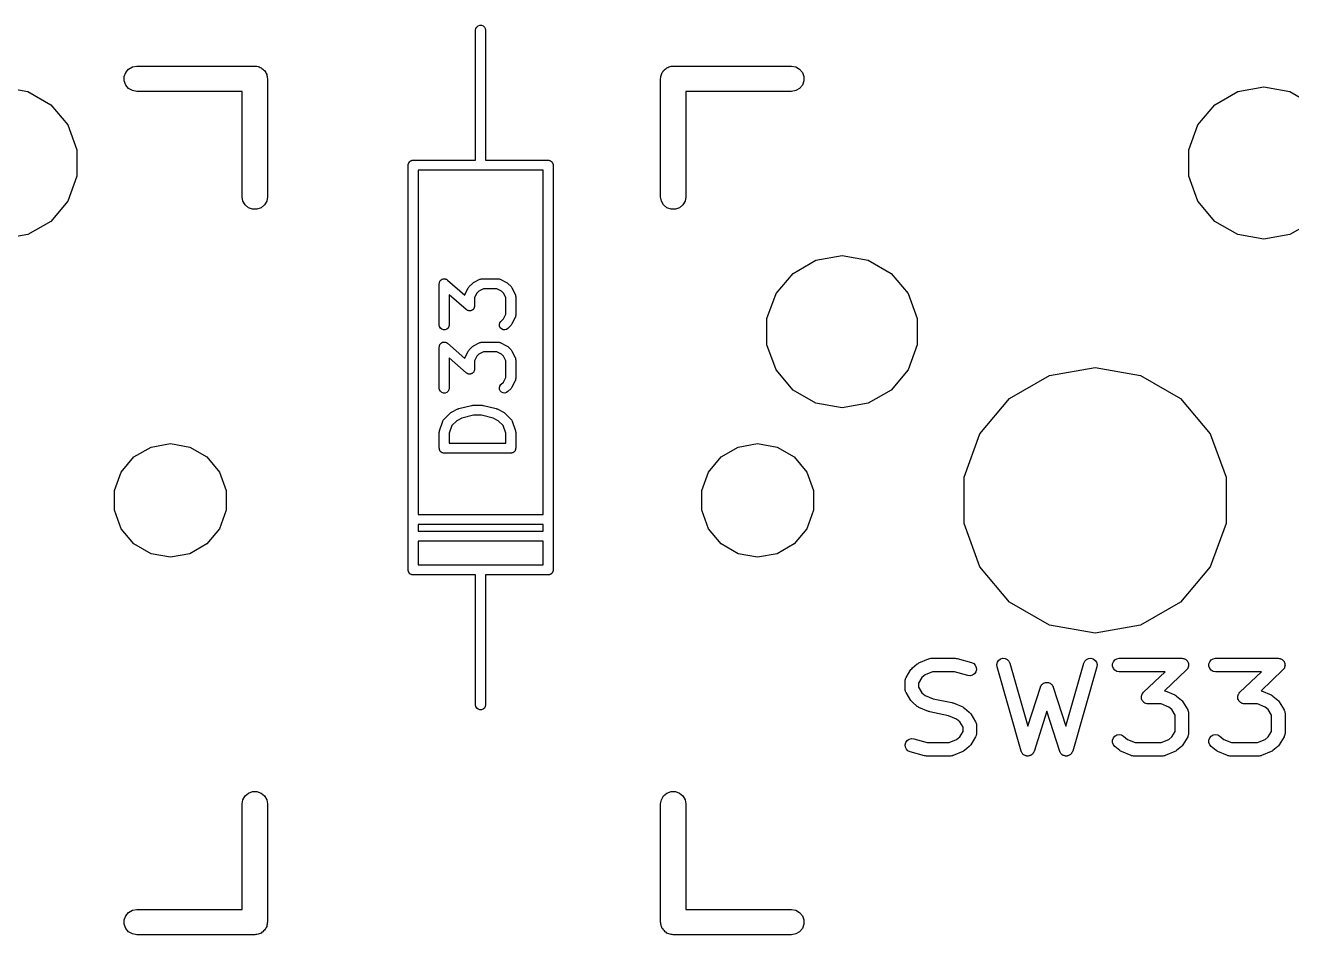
# Model space of a CAD drawing. Extents: x 30 to 168, y -145 to -27.
# Drawn here: x 76.15 to 95.21, y -104.54 to -90.85 of the extents above; entities that cross this region are included whole.
import ezdxf

# ---------------------------------------------------------------- set-up
doc = ezdxf.new("R2010")
doc.units = 0
doc.header["$MEASUREMENT"] = 0
doc.layers.add('BLACK', color=7, linetype='CONTINUOUS')

msp = doc.modelspace()

# ---------------------------------------------------------------- linework, layer by layer
at = {"layer": 'Black'}
for p, q in [((82.925, -90.92), (82.9295, -90.8943)), ((82.925, -92.19), (82.925, -90.92)), ((82.9295, -90.8943), (82.9425, -90.8718)), ((82.9425, -90.8718), (82.9625, -90.855)), ((82.9625, -90.855), (82.987, -90.8461)), ((82.987, -90.8461), (83.013, -90.8461)), ((83.013, -90.8461), (83.0375, -90.855)), ((83.0375, -90.855), (83.0575, -90.8718)), ((83.0575, -90.8718), (83.0705, -90.8943)), ((83.0705, -90.8943), (83.075, -90.92)), ((83.075, -90.92), (83.075, -92.19)), ((77.6995, -91.5041), (77.7568, -91.471)), ((77.7568, -91.471), (77.822, -91.4595)), ((77.822, -91.4595), (79.6, -91.4595)), ((79.6, -91.4595), (79.6164, -91.4624)), ((79.6164, -91.4624), (79.6331, -91.4624)), ((79.6331, -91.4624), (79.6487, -91.4681)), ((79.6487, -91.4681), (79.6652, -91.471)), ((79.6652, -91.471), (79.6796, -91.4793)), ((79.6796, -91.4793), (79.6953, -91.485)), ((79.6953, -91.485), (79.708, -91.4957)), ((79.708, -91.4957), (79.7225, -91.5041)), ((85.7775, -91.5041), (85.792, -91.4957)), ((85.792, -91.4957), (85.8047, -91.485)), ((85.8047, -91.485), (85.8204, -91.4793)), ((85.8204, -91.4793), (85.8348, -91.471)), ((85.8348, -91.471), (85.8513, -91.4681)), ((85.8513, -91.4681), (85.8669, -91.4624)), ((85.8669, -91.4624), (85.8836, -91.4624)), ((85.8836, -91.4624), (85.9, -91.4595)), ((85.9, -91.4595), (87.678, -91.4595)), ((87.678, -91.4595), (87.7432, -91.471)), ((87.7432, -91.471), (87.8005, -91.5041)), ((77.6344, -91.6169), (77.657, -91.5547)), ((77.6344, -91.6831), (77.6344, -91.6169)), ((77.657, -91.7452), (77.6344, -91.6831)), ((77.657, -91.5547), (77.6995, -91.5041)), ((79.7225, -91.5041), (79.7332, -91.5168)), ((79.7332, -91.5168), (79.7459, -91.5275)), ((79.7459, -91.5275), (79.7543, -91.542)), ((79.7543, -91.542), (79.765, -91.5547)), ((79.765, -91.5547), (79.7707, -91.5704)), ((79.7707, -91.5704), (79.779, -91.5848)), ((79.779, -91.5848), (79.7819, -91.6013)), ((79.7819, -91.6013), (79.7876, -91.6169)), ((79.7876, -91.6169), (79.7876, -91.6336)), ((79.7876, -91.6336), (79.7905, -91.65)), ((79.7905, -91.65), (79.7905, -93.428)), ((85.7095, -91.65), (85.7124, -91.6336)), ((85.7095, -93.428), (85.7095, -91.65)), ((85.7124, -91.6169), (85.7181, -91.6013)), ((85.7124, -91.6336), (85.7124, -91.6169)), ((85.7181, -91.6013), (85.721, -91.5848)), ((85.721, -91.5848), (85.7293, -91.5704)), ((85.7293, -91.5704), (85.735, -91.5547)), ((85.735, -91.5547), (85.7457, -91.542)), ((85.7457, -91.542), (85.7541, -91.5275)), ((85.7541, -91.5275), (85.7668, -91.5168)), ((85.7668, -91.5168), (85.7775, -91.5041)), ((87.8005, -91.5041), (87.843, -91.5547)), ((87.843, -91.5547), (87.8656, -91.6169)), ((87.8656, -91.6831), (87.843, -91.7452)), ((87.8656, -91.6169), (87.8656, -91.6831)), ((75.79, -91.7726), (76.1824, -91.8418)), ((76.1824, -91.8418), (76.5275, -92.0411)), ((77.6995, -91.7959), (77.657, -91.7452)), ((77.7568, -91.829), (77.6995, -91.7959)), ((77.822, -91.8405), (77.7568, -91.829)), ((79.4095, -91.8405), (77.822, -91.8405)), ((79.4095, -93.428), (79.4095, -91.8405)), ((87.678, -91.8405), (86.0905, -91.8405)), ((86.0905, -91.8405), (86.0905, -93.428)), ((87.7432, -91.829), (87.678, -91.8405)), ((87.8005, -91.7959), (87.7432, -91.829)), ((87.843, -91.7452), (87.8005, -91.7959)), ((94.0525, -92.0411), (94.3976, -91.8418)), ((94.3976, -91.8418), (94.79, -91.7726)), ((94.79, -91.7726), (95.1824, -91.8418)), ((95.1824, -91.8418), (95.5275, -92.0411)), ((76.5275, -92.0411), (76.7836, -92.3463)), ((93.7964, -92.3463), (94.0525, -92.0411)), ((82.925, -92.877), (82.925, -92.19)), ((83.075, -92.19), (83.075, -92.877)), ((76.7836, -92.3463), (76.9199, -92.7208)), ((93.6601, -92.7208), (93.7964, -92.3463)), ((76.9199, -92.7208), (76.9199, -93.1192)), ((93.6601, -93.1192), (93.6601, -92.7208)), ((81.909, -92.952), (81.9101, -92.9455)), ((81.909, -99.048), (81.909, -92.952)), ((81.9101, -92.939), (81.9124, -92.9328)), ((81.9101, -92.9455), (81.9101, -92.939)), ((81.9124, -92.9328), (81.9135, -92.9263)), ((81.9135, -92.9263), (81.9168, -92.9207)), ((81.9168, -92.9207), (81.919, -92.9145)), ((81.919, -92.9145), (81.9233, -92.9095)), ((81.9233, -92.9095), (81.9265, -92.9038)), ((81.9265, -92.9038), (81.9316, -92.8996)), ((81.9316, -92.8996), (81.9358, -92.8945)), ((81.9358, -92.8945), (81.9415, -92.8913)), ((81.9415, -92.8913), (81.9465, -92.887)), ((81.9465, -92.887), (81.9527, -92.8848)), ((81.9527, -92.8848), (81.9583, -92.8815)), ((81.9583, -92.8815), (81.9648, -92.8804)), ((81.9648, -92.8804), (81.971, -92.8781)), ((81.971, -92.8781), (81.9775, -92.8781)), ((81.9775, -92.8781), (81.984, -92.877)), ((81.984, -92.877), (82.925, -92.877)), ((83, -93.027), (82.059, -93.027)), ((82.059, -93.027), (82.059, -98.211)), ((83.941, -93.027), (83, -93.027)), ((83.075, -92.877), (84.016, -92.877)), ((83.941, -98.211), (83.941, -93.027)), ((84.016, -92.877), (84.0225, -92.8781)), ((84.0225, -92.8781), (84.029, -92.8781)), ((84.029, -92.8781), (84.0352, -92.8804)), ((84.0352, -92.8804), (84.0417, -92.8815)), ((84.0417, -92.8815), (84.0473, -92.8848)), ((84.0473, -92.8848), (84.0535, -92.887)), ((84.0535, -92.887), (84.0585, -92.8913)), ((84.0585, -92.8913), (84.0642, -92.8945)), ((84.0642, -92.8945), (84.0684, -92.8996)), ((84.0684, -92.8996), (84.0735, -92.9038)), ((84.0735, -92.9038), (84.0767, -92.9095)), ((84.0767, -92.9095), (84.081, -92.9145)), ((84.081, -92.9145), (84.0832, -92.9207)), ((84.0832, -92.9207), (84.0865, -92.9263)), ((84.0865, -92.9263), (84.0876, -92.9328)), ((84.0876, -92.9328), (84.0899, -92.939)), ((84.0899, -92.939), (84.0899, -92.9455)), ((84.0899, -92.9455), (84.091, -92.952)), ((84.091, -92.952), (84.091, -99.048)), ((76.9199, -93.1192), (76.7836, -93.4937)), ((93.7964, -93.4937), (93.6601, -93.1192)), ((76.7836, -93.4937), (76.5275, -93.7989)), ((79.421, -93.4932), (79.4095, -93.428)), ((79.4541, -93.5505), (79.421, -93.4932)), ((79.5048, -93.593), (79.4541, -93.5505)), ((79.5669, -93.6156), (79.5048, -93.593)), ((79.6953, -93.593), (79.6331, -93.6156)), ((79.7459, -93.5505), (79.6953, -93.593)), ((79.779, -93.4932), (79.7459, -93.5505)), ((79.7905, -93.428), (79.779, -93.4932)), ((85.721, -93.4932), (85.7095, -93.428)), ((85.7541, -93.5505), (85.721, -93.4932)), ((85.8047, -93.593), (85.7541, -93.5505)), ((85.8669, -93.6156), (85.8047, -93.593)), ((85.9952, -93.593), (85.9331, -93.6156)), ((86.0459, -93.5505), (85.9952, -93.593)), ((86.079, -93.4932), (86.0459, -93.5505)), ((86.0905, -93.428), (86.079, -93.4932)), ((94.0525, -93.7989), (93.7964, -93.4937)), ((79.6331, -93.6156), (79.5669, -93.6156)), ((85.9331, -93.6156), (85.8669, -93.6156)), ((76.5275, -93.7989), (76.1824, -93.9982)), ((94.3976, -93.9982), (94.0525, -93.7989)), ((95.5275, -93.7989), (95.1824, -93.9982)), ((76.1824, -93.9982), (75.79, -94.0674)), ((94.79, -94.0674), (94.3976, -93.9982)), ((95.1824, -93.9982), (94.79, -94.0674)), ((88.0476, -94.3818), (88.44, -94.3126)), ((88.44, -94.3126), (88.8324, -94.3818)), ((87.7025, -94.5811), (88.0476, -94.3818)), ((88.8324, -94.3818), (89.1775, -94.5811)), ((82.3774, -94.7381), (82.3787, -94.7309)), ((82.3774, -95.3571), (82.3774, -94.7381)), ((82.3787, -94.7309), (82.3788, -94.7235)), ((82.3788, -94.7235), (82.3809, -94.7181)), ((82.3809, -94.7181), (82.3819, -94.7124)), ((82.3819, -94.7124), (82.3856, -94.7061)), ((82.3856, -94.7061), (82.3882, -94.6993)), ((82.3882, -94.6993), (82.392, -94.6949)), ((82.392, -94.6949), (82.3949, -94.6899)), ((82.3949, -94.6899), (82.4005, -94.6852)), ((82.4005, -94.6852), (82.4054, -94.6797)), ((82.4054, -94.6797), (82.4104, -94.6769)), ((82.4104, -94.6769), (82.4149, -94.6731)), ((82.4149, -94.6731), (82.4218, -94.6706)), ((82.4218, -94.6706), (82.4282, -94.6671)), ((82.4282, -94.6671), (82.4339, -94.6662)), ((82.4339, -94.6662), (82.4394, -94.6642)), ((82.4394, -94.6642), (82.4467, -94.6642)), ((82.4467, -94.6642), (82.4539, -94.6631)), ((82.4539, -94.6631), (82.4596, -94.6642)), ((82.4596, -94.6642), (82.4654, -94.6642)), ((82.4654, -94.6642), (82.4723, -94.6667)), ((82.4723, -94.6667), (82.4795, -94.6682)), ((82.4795, -94.6682), (82.4844, -94.6712)), ((82.4844, -94.6712), (82.4899, -94.6731)), ((82.4899, -94.6731), (82.4955, -94.6779)), ((82.4955, -94.6779), (82.5018, -94.6817)), ((82.5018, -94.6817), (82.7618, -94.9091)), ((82.8279, -94.7803), (82.8755, -94.7327)), ((82.8755, -94.7327), (82.8854, -94.7258)), ((82.8854, -94.7258), (82.895, -94.7186)), ((82.895, -94.7186), (82.9903, -94.671)), ((82.9903, -94.671), (82.9944, -94.6698)), ((82.9944, -94.6698), (82.9982, -94.6676)), ((82.9982, -94.6676), (83.0068, -94.6661)), ((83.0068, -94.6661), (83.0152, -94.6636)), ((83.0152, -94.6636), (83.0196, -94.6638)), ((83.0196, -94.6638), (83.0238, -94.6631)), ((83.0238, -94.6631), (83.2619, -94.6631)), ((83.2619, -94.6631), (83.2662, -94.6638)), ((83.2662, -94.6638), (83.2705, -94.6636)), ((83.2705, -94.6636), (83.2789, -94.6661)), ((83.2789, -94.6661), (83.2876, -94.6676)), ((83.2876, -94.6676), (83.2913, -94.6698)), ((83.2913, -94.6698), (83.2954, -94.671)), ((83.2954, -94.671), (83.3907, -94.7186)), ((83.3907, -94.7186), (83.4003, -94.7258)), ((83.4003, -94.7258), (83.4102, -94.7327)), ((83.4102, -94.7327), (83.4578, -94.7803)), ((87.4464, -94.8863), (87.7025, -94.5811)), ((89.1775, -94.5811), (89.4336, -94.8863)), ((82.7839, -95.1279), (82.5274, -94.9034)), ((82.5274, -94.9034), (82.5274, -95.3571)), ((82.7618, -94.9091), (82.7629, -94.9029)), ((82.7629, -94.9029), (82.765, -94.8992)), ((82.765, -94.8992), (82.7663, -94.895)), ((82.7663, -94.895), (82.8139, -94.7998)), ((82.8139, -94.7998), (82.821, -94.7901)), ((82.821, -94.7901), (82.8279, -94.7803)), ((82.9426, -94.8778), (82.9083, -94.9463)), ((82.973, -94.8474), (82.9426, -94.8778)), ((83.0415, -94.8131), (82.973, -94.8474)), ((83.2442, -94.8131), (83.0415, -94.8131)), ((83.3127, -94.8474), (83.2442, -94.8131)), ((83.3431, -94.8778), (83.3127, -94.8474)), ((83.3774, -94.9463), (83.3431, -94.8778)), ((83.4578, -94.7803), (83.4647, -94.7901)), ((83.4647, -94.7901), (83.4718, -94.7998)), ((83.4718, -94.7998), (83.5195, -94.895)), ((83.5195, -94.895), (83.5207, -94.8992)), ((83.5207, -94.8992), (83.5229, -94.9029)), ((83.5229, -94.9029), (83.5244, -94.9116)), ((83.5244, -94.9116), (83.5269, -94.92)), ((83.5269, -94.92), (83.5266, -94.9243)), ((83.5266, -94.9243), (83.5274, -94.9286)), ((83.5274, -94.9286), (83.5274, -95.2143)), ((87.3101, -95.2608), (87.4464, -94.8863)), ((89.4336, -94.8863), (89.5699, -95.2608)), ((82.8852, -95.1243), (82.8803, -95.1299)), ((82.8908, -95.1196), (82.8852, -95.1243)), ((82.8937, -95.1146), (82.8908, -95.1196)), ((82.8975, -95.1103), (82.8937, -95.1146)), ((82.9001, -95.1034), (82.8975, -95.1103)), ((82.9038, -95.0971), (82.9001, -95.1034)), ((82.9048, -95.0914), (82.9038, -95.0971)), ((82.9069, -95.086), (82.9048, -95.0914)), ((82.9071, -95.0786), (82.9069, -95.086)), ((82.9083, -95.0714), (82.9071, -95.0786)), ((82.9083, -94.9463), (82.9083, -95.0714)), ((83.3774, -95.1966), (83.3774, -94.9463)), ((82.7902, -95.1317), (82.7839, -95.1279)), ((82.7958, -95.1364), (82.7902, -95.1317)), ((82.8013, -95.1384), (82.7958, -95.1364)), ((82.8062, -95.1414), (82.8013, -95.1384)), ((82.8134, -95.1428), (82.8062, -95.1414)), ((82.8203, -95.1453), (82.8134, -95.1428)), ((82.8261, -95.1453), (82.8203, -95.1453)), ((82.8318, -95.1464), (82.8261, -95.1453)), ((82.839, -95.1453), (82.8318, -95.1464)), ((82.8464, -95.1453), (82.839, -95.1453)), ((82.8518, -95.1433), (82.8464, -95.1453)), ((82.8575, -95.1424), (82.8518, -95.1433)), ((82.8639, -95.1389), (82.8575, -95.1424)), ((82.8708, -95.1364), (82.8639, -95.1389)), ((82.8753, -95.1327), (82.8708, -95.1364)), ((82.8803, -95.1299), (82.8753, -95.1327)), ((83.2892, -95.3254), (83.3041, -95.3041)), ((83.3041, -95.3041), (83.3431, -95.2651)), ((83.3431, -95.2651), (83.3774, -95.1966)), ((83.5195, -95.2478), (83.4718, -95.3431)), ((83.5207, -95.2437), (83.5195, -95.2478)), ((83.5229, -95.2399), (83.5207, -95.2437)), ((83.5244, -95.2313), (83.5229, -95.2399)), ((83.5269, -95.2229), (83.5244, -95.2313)), ((83.5274, -95.2143), (83.5266, -95.2185)), ((83.5266, -95.2185), (83.5269, -95.2229)), ((87.3101, -95.6592), (87.3101, -95.2608)), ((89.5699, -95.2608), (89.5699, -95.6592)), ((82.3819, -95.3828), (82.3774, -95.3571)), ((82.3949, -95.4054), (82.3819, -95.3828)), ((82.4149, -95.4221), (82.3949, -95.4054)), ((82.4394, -95.431), (82.4149, -95.4221)), ((82.4654, -95.431), (82.4394, -95.431)), ((82.4899, -95.4221), (82.4654, -95.431)), ((82.5098, -95.4054), (82.4899, -95.4221)), ((82.5229, -95.3828), (82.5098, -95.4054)), ((82.5274, -95.3571), (82.5229, -95.3828)), ((83.2824, -95.3506), (83.2892, -95.3254)), ((83.2847, -95.3766), (83.2824, -95.3506)), ((83.2957, -95.4002), (83.2847, -95.3766)), ((83.3141, -95.4186), (83.2957, -95.4002)), ((83.3377, -95.4296), (83.3141, -95.4186)), ((83.3637, -95.4319), (83.3377, -95.4296)), ((83.3888, -95.4251), (83.3637, -95.4319)), ((83.4102, -95.4102), (83.3888, -95.4251)), ((83.4578, -95.3626), (83.4102, -95.4102)), ((83.4647, -95.3527), (83.4578, -95.3626)), ((83.4718, -95.3431), (83.4647, -95.3527)), ((82.3774, -95.6905), (82.3787, -95.6833)), ((82.3774, -96.3095), (82.3774, -95.6905)), ((82.3787, -95.6833), (82.3788, -95.6759)), ((82.3788, -95.6759), (82.3809, -95.6705)), ((82.3809, -95.6705), (82.3819, -95.6648)), ((82.3819, -95.6648), (82.3856, -95.6585)), ((82.3856, -95.6585), (82.3882, -95.6516)), ((82.3882, -95.6516), (82.392, -95.6473)), ((82.392, -95.6473), (82.3949, -95.6423)), ((82.3949, -95.6423), (82.4005, -95.6376)), ((82.4005, -95.6376), (82.4054, -95.632)), ((82.4054, -95.632), (82.4104, -95.6292)), ((82.4104, -95.6292), (82.4149, -95.6255)), ((82.4149, -95.6255), (82.4218, -95.623)), ((82.4218, -95.623), (82.4282, -95.6195)), ((82.4282, -95.6195), (82.4339, -95.6186)), ((82.4339, -95.6186), (82.4394, -95.6166)), ((82.4394, -95.6166), (82.4467, -95.6166)), ((82.4467, -95.6166), (82.4539, -95.6155)), ((82.4539, -95.6155), (82.4596, -95.6166)), ((82.4596, -95.6166), (82.4654, -95.6166)), ((82.4654, -95.6166), (82.4723, -95.6191)), ((82.4723, -95.6191), (82.4795, -95.6205)), ((82.4795, -95.6205), (82.4844, -95.6235)), ((82.4844, -95.6235), (82.4899, -95.6255)), ((82.4899, -95.6255), (82.4955, -95.6302)), ((82.4955, -95.6302), (82.5018, -95.634)), ((82.5018, -95.634), (82.7618, -95.8615)), ((82.8279, -95.7327), (82.8755, -95.6851)), ((82.8755, -95.6851), (82.8854, -95.6782)), ((82.8854, -95.6782), (82.895, -95.671)), ((82.895, -95.671), (82.9903, -95.6234)), ((82.9903, -95.6234), (82.9944, -95.6222)), ((82.9944, -95.6222), (82.9982, -95.62)), ((82.9982, -95.62), (83.0068, -95.6185)), ((83.0068, -95.6185), (83.0152, -95.616)), ((83.0152, -95.616), (83.0196, -95.6162)), ((83.0196, -95.6162), (83.0238, -95.6155)), ((83.0238, -95.6155), (83.2619, -95.6155)), ((83.2619, -95.6155), (83.2662, -95.6162)), ((83.2662, -95.6162), (83.2705, -95.616)), ((83.2705, -95.616), (83.2789, -95.6185)), ((83.2789, -95.6185), (83.2876, -95.62)), ((83.2876, -95.62), (83.2913, -95.6222)), ((83.2913, -95.6222), (83.2954, -95.6234)), ((83.2954, -95.6234), (83.3907, -95.671)), ((83.3907, -95.671), (83.4003, -95.6782)), ((83.4003, -95.6782), (83.4102, -95.6851)), ((83.4102, -95.6851), (83.4578, -95.7327)), ((87.4464, -96.0337), (87.3101, -95.6592)), ((89.5699, -95.6592), (89.4336, -96.0337)), ((82.7839, -96.0803), (82.5274, -95.8558)), ((82.5274, -95.8558), (82.5274, -96.3095)), ((82.7618, -95.8615), (82.7629, -95.8553)), ((82.7629, -95.8553), (82.765, -95.8516)), ((82.765, -95.8516), (82.7663, -95.8474)), ((82.7663, -95.8474), (82.8139, -95.7522)), ((82.8139, -95.7522), (82.821, -95.7425)), ((82.821, -95.7425), (82.8279, -95.7327)), ((82.9426, -95.8301), (82.9083, -95.8987)), ((82.973, -95.7997), (82.9426, -95.8301)), ((83.0415, -95.7655), (82.973, -95.7997)), ((83.2442, -95.7655), (83.0415, -95.7655)), ((83.3127, -95.7997), (83.2442, -95.7655)), ((83.3431, -95.8301), (83.3127, -95.7997)), ((83.3774, -95.8987), (83.3431, -95.8301)), ((83.4578, -95.7327), (83.4647, -95.7425)), ((83.4647, -95.7425), (83.4718, -95.7522)), ((83.4718, -95.7522), (83.5195, -95.8474)), ((83.5195, -95.8474), (83.5207, -95.8516)), ((83.5207, -95.8516), (83.5229, -95.8553)), ((83.5229, -95.8553), (83.5244, -95.864)), ((83.5244, -95.864), (83.5269, -95.8724)), ((83.5269, -95.8724), (83.5266, -95.8767)), ((83.5266, -95.8767), (83.5274, -95.881)), ((83.5274, -95.881), (83.5274, -96.1667)), ((82.8852, -96.0767), (82.8803, -96.0823)), ((82.8908, -96.072), (82.8852, -96.0767)), ((82.8937, -96.067), (82.8908, -96.072)), ((82.8975, -96.0626), (82.8937, -96.067)), ((82.9001, -96.0558), (82.8975, -96.0626)), ((82.9038, -96.0495), (82.9001, -96.0558)), ((82.9048, -96.0438), (82.9038, -96.0495)), ((82.9069, -96.0384), (82.9048, -96.0438)), ((82.9071, -96.031), (82.9069, -96.0384)), ((82.9083, -96.0238), (82.9071, -96.031)), ((82.9083, -95.8987), (82.9083, -96.0238)), ((83.3774, -96.149), (83.3774, -95.8987)), ((87.7025, -96.3389), (87.4464, -96.0337)), ((89.4336, -96.0337), (89.1775, -96.3389)), ((91.5654, -96.1192), (92.25, -95.9985)), ((92.25, -95.9985), (92.9346, -96.1192)), ((82.7902, -96.084), (82.7839, -96.0803)), ((82.7958, -96.0888), (82.7902, -96.084)), ((82.8013, -96.0907), (82.7958, -96.0888)), ((82.8062, -96.0937), (82.8013, -96.0907)), ((82.8134, -96.0952), (82.8062, -96.0937)), ((82.8203, -96.0977), (82.8134, -96.0952)), ((82.8261, -96.0977), (82.8203, -96.0977)), ((82.8318, -96.0988), (82.8261, -96.0977)), ((82.839, -96.0977), (82.8318, -96.0988)), ((82.8464, -96.0977), (82.839, -96.0977)), ((82.8518, -96.0957), (82.8464, -96.0977)), ((82.8575, -96.0948), (82.8518, -96.0957)), ((82.8639, -96.0913), (82.8575, -96.0948)), ((82.8708, -96.0888), (82.8639, -96.0913)), ((82.8753, -96.085), (82.8708, -96.0888)), ((82.8803, -96.0823), (82.8753, -96.085)), ((83.2892, -96.2778), (83.3041, -96.2565)), ((83.3041, -96.2565), (83.3431, -96.2175)), ((83.3431, -96.2175), (83.3774, -96.149)), ((83.5195, -96.2002), (83.4718, -96.2954)), ((83.5207, -96.1961), (83.5195, -96.2002)), ((83.5229, -96.1923), (83.5207, -96.1961)), ((83.5244, -96.1837), (83.5229, -96.1923)), ((83.5269, -96.1752), (83.5244, -96.1837)), ((83.5274, -96.1667), (83.5266, -96.1709)), ((83.5266, -96.1709), (83.5269, -96.1752)), ((90.9634, -96.4667), (91.5654, -96.1192)), ((92.9346, -96.1192), (93.5365, -96.4667)), ((82.3819, -96.3352), (82.3774, -96.3095)), ((82.3949, -96.3577), (82.3819, -96.3352)), ((82.4149, -96.3745), (82.3949, -96.3577)), ((82.4394, -96.3834), (82.4149, -96.3745)), ((82.4654, -96.3834), (82.4394, -96.3834)), ((82.4899, -96.3745), (82.4654, -96.3834)), ((82.5098, -96.3577), (82.4899, -96.3745)), ((82.5229, -96.3352), (82.5098, -96.3577)), ((82.5274, -96.3095), (82.5229, -96.3352)), ((83.2824, -96.303), (83.2892, -96.2778)), ((83.2847, -96.3289), (83.2824, -96.303)), ((83.2957, -96.3525), (83.2847, -96.3289)), ((83.3141, -96.371), (83.2957, -96.3525)), ((83.3377, -96.382), (83.3141, -96.371)), ((83.3637, -96.3842), (83.3377, -96.382)), ((83.3888, -96.3775), (83.3637, -96.3842)), ((83.4102, -96.3626), (83.3888, -96.3775)), ((83.4578, -96.3149), (83.4102, -96.3626)), ((83.4647, -96.3051), (83.4578, -96.3149)), ((83.4718, -96.2954), (83.4647, -96.3051)), ((88.0476, -96.5382), (87.7025, -96.3389)), ((89.1775, -96.3389), (88.8324, -96.5382)), ((82.5617, -96.671), (82.6569, -96.6234)), ((82.6569, -96.6234), (82.6648, -96.6211)), ((82.6648, -96.6211), (82.6723, -96.6177)), ((82.6723, -96.6177), (82.8628, -96.5701)), ((82.8628, -96.5701), (82.8719, -96.5694)), ((82.8719, -96.5694), (82.881, -96.5679)), ((82.881, -96.5679), (83.0238, -96.5679)), ((83.0238, -96.5679), (83.0328, -96.5694)), ((83.0328, -96.5694), (83.042, -96.5701)), ((83.042, -96.5701), (83.2325, -96.6177)), ((83.2325, -96.6177), (83.24, -96.6211)), ((83.24, -96.6211), (83.2478, -96.6234)), ((83.2478, -96.6234), (83.3431, -96.671)), ((88.44, -96.6074), (88.0476, -96.5382)), ((88.8324, -96.5382), (88.44, -96.6074)), ((90.5166, -96.9992), (90.9634, -96.4667)), ((93.5365, -96.4667), (93.9834, -96.9992)), ((82.3812, -96.9525), (82.4288, -96.8096)), ((82.4288, -96.8096), (82.4309, -96.8058)), ((82.4309, -96.8058), (82.432, -96.8016)), ((82.432, -96.8016), (82.4371, -96.7944)), ((82.4371, -96.7944), (82.4413, -96.7867)), ((82.4413, -96.7867), (82.4445, -96.7838)), ((82.4445, -96.7838), (82.447, -96.7803)), ((82.447, -96.7803), (82.5422, -96.6851)), ((82.5422, -96.6851), (82.552, -96.6782)), ((82.552, -96.6782), (82.5617, -96.671)), ((82.6397, -96.7997), (82.5656, -96.8738)), ((82.7167, -96.7612), (82.6397, -96.7997)), ((82.8902, -96.7179), (82.7167, -96.7612)), ((83.0146, -96.7179), (82.8902, -96.7179)), ((83.1881, -96.7612), (83.0146, -96.7179)), ((83.2651, -96.7997), (83.1881, -96.7612)), ((83.3392, -96.8738), (83.2651, -96.7997)), ((83.3431, -96.671), (83.3527, -96.6782)), ((83.3527, -96.6782), (83.3626, -96.6851)), ((83.3626, -96.6851), (83.4578, -96.7803)), ((83.4578, -96.7803), (83.4603, -96.7838)), ((83.4603, -96.7838), (83.4635, -96.7867)), ((83.4635, -96.7867), (83.4677, -96.7944)), ((83.4677, -96.7944), (83.4727, -96.8016)), ((83.4727, -96.8016), (83.4739, -96.8058)), ((83.4739, -96.8058), (83.4759, -96.8096)), ((83.4759, -96.8096), (83.5235, -96.9525)), ((82.3774, -96.9762), (82.3795, -96.9643)), ((82.3774, -97.2143), (82.3774, -96.9762)), ((82.3795, -96.9643), (82.3812, -96.9525)), ((82.5656, -96.8738), (82.5274, -96.9884)), ((82.5274, -96.9884), (82.5274, -97.1393)), ((83.3774, -96.9884), (83.3392, -96.8738)), ((83.3774, -97.1393), (83.3774, -96.9884)), ((83.5235, -96.9525), (83.5253, -96.9643)), ((83.5253, -96.9643), (83.5274, -96.9762)), ((83.5274, -96.9762), (83.5274, -97.2143)), ((90.2789, -97.6524), (90.5166, -96.9992)), ((93.9834, -96.9992), (94.2211, -97.6524)), ((77.781, -97.3457), (78.0379, -97.1974)), ((78.0379, -97.1974), (78.33, -97.1458)), ((78.33, -97.1458), (78.6221, -97.1974)), ((78.6221, -97.1974), (78.879, -97.3457)), ((82.3785, -97.2207), (82.3774, -97.2143)), ((82.3785, -97.2273), (82.3785, -97.2207)), ((82.5274, -97.1393), (83.3774, -97.1393)), ((83.5274, -97.2143), (83.5262, -97.2207)), ((83.5262, -97.2207), (83.5262, -97.2273)), ((86.621, -97.3457), (86.8779, -97.1974)), ((86.8779, -97.1974), (87.17, -97.1458)), ((87.17, -97.1458), (87.4621, -97.1974)), ((87.4621, -97.1974), (87.719, -97.3457)), ((77.5903, -97.5729), (77.781, -97.3457)), ((78.879, -97.3457), (79.0697, -97.5729)), ((82.3808, -97.2335), (82.3785, -97.2273)), ((82.3819, -97.2399), (82.3808, -97.2335)), ((82.3852, -97.2456), (82.3819, -97.2399)), ((82.3874, -97.2518), (82.3852, -97.2456)), ((82.3916, -97.2568), (82.3874, -97.2518)), ((82.3949, -97.2625), (82.3916, -97.2568)), ((82.4, -97.2667), (82.3949, -97.2625)), ((82.4042, -97.2717), (82.4, -97.2667)), ((82.4099, -97.275), (82.4042, -97.2717)), ((82.4149, -97.2792), (82.4099, -97.275)), ((82.421, -97.2815), (82.4149, -97.2792)), ((82.4267, -97.2848), (82.421, -97.2815)), ((82.4332, -97.2859), (82.4267, -97.2848)), ((82.4394, -97.2881), (82.4332, -97.2859)), ((82.4459, -97.2881), (82.4394, -97.2881)), ((82.4524, -97.2893), (82.4459, -97.2881)), ((83.4524, -97.2893), (82.4524, -97.2893)), ((83.4588, -97.2881), (83.4524, -97.2893)), ((83.4654, -97.2881), (83.4588, -97.2881)), ((83.4716, -97.2859), (83.4654, -97.2881)), ((83.478, -97.2848), (83.4716, -97.2859)), ((83.4837, -97.2815), (83.478, -97.2848)), ((83.4899, -97.2792), (83.4837, -97.2815)), ((83.4949, -97.275), (83.4899, -97.2792)), ((83.5006, -97.2717), (83.4949, -97.275)), ((83.5048, -97.2667), (83.5006, -97.2717)), ((83.5098, -97.2625), (83.5048, -97.2667)), ((83.5131, -97.2568), (83.5098, -97.2625)), ((83.5173, -97.2518), (83.5131, -97.2568)), ((83.5196, -97.2456), (83.5173, -97.2518)), ((83.5229, -97.2399), (83.5196, -97.2456)), ((83.524, -97.2335), (83.5229, -97.2399)), ((83.5262, -97.2273), (83.524, -97.2335)), ((86.4303, -97.5729), (86.621, -97.3457)), ((87.719, -97.3457), (87.9097, -97.5729)), ((77.4888, -97.8517), (77.5903, -97.5729)), ((79.0697, -97.5729), (79.1712, -97.8517)), ((86.3288, -97.8517), (86.4303, -97.5729)), ((87.9097, -97.5729), (88.0112, -97.8517)), ((90.2789, -98.3476), (90.2789, -97.6524)), ((94.2211, -97.6524), (94.2211, -98.3476)), ((77.4888, -98.1483), (77.4888, -97.8517)), ((79.1712, -97.8517), (79.1712, -98.1483)), ((86.3288, -98.1483), (86.3288, -97.8517)), ((88.0112, -97.8517), (88.0112, -98.1483)), ((77.5903, -98.4271), (77.4888, -98.1483)), ((79.1712, -98.1483), (79.0697, -98.4271)), ((86.4303, -98.4271), (86.3288, -98.1483)), ((88.0112, -98.1483), (87.9097, -98.4271)), ((82.059, -98.211), (83.941, -98.211)), ((82.059, -98.361), (82.059, -98.465)), ((83.941, -98.361), (82.059, -98.361)), ((83.941, -98.465), (83.941, -98.361)), ((90.5166, -99.0008), (90.2789, -98.3476)), ((94.2211, -98.3476), (93.9834, -99.0008)), ((77.781, -98.6543), (77.5903, -98.4271)), ((79.0697, -98.4271), (78.879, -98.6543)), ((82.059, -98.465), (83.941, -98.465)), ((86.621, -98.6543), (86.4303, -98.4271)), ((87.9097, -98.4271), (87.719, -98.6543)), ((78.0379, -98.8026), (77.781, -98.6543)), ((78.879, -98.6543), (78.6221, -98.8026)), ((83.941, -98.615), (82.059, -98.615)), ((82.059, -98.615), (82.059, -98.973)), ((83.941, -98.973), (83.941, -98.615)), ((86.8779, -98.8026), (86.621, -98.6543)), ((87.719, -98.6543), (87.4621, -98.8026)), ((78.33, -98.8541), (78.0379, -98.8026)), ((78.6221, -98.8026), (78.33, -98.8541)), ((87.17, -98.8541), (86.8779, -98.8026)), ((87.4621, -98.8026), (87.17, -98.8541)), ((81.9101, -99.0545), (81.909, -99.048)), ((81.9101, -99.061), (81.9101, -99.0545)), ((81.9124, -99.0672), (81.9101, -99.061)), ((81.9135, -99.0737), (81.9124, -99.0672)), ((81.9168, -99.0793), (81.9135, -99.0737)), ((81.919, -99.0855), (81.9168, -99.0793)), ((81.9233, -99.0905), (81.919, -99.0855)), ((81.9265, -99.0962), (81.9233, -99.0905)), ((81.9316, -99.1004), (81.9265, -99.0962)), ((81.9358, -99.1055), (81.9316, -99.1004)), ((81.9415, -99.1087), (81.9358, -99.1055)), ((81.9465, -99.113), (81.9415, -99.1087)), ((81.9527, -99.1152), (81.9465, -99.113)), ((81.9583, -99.1185), (81.9527, -99.1152)), ((81.9648, -99.1196), (81.9583, -99.1185)), ((81.971, -99.1219), (81.9648, -99.1196)), ((81.9775, -99.1219), (81.971, -99.1219)), ((81.984, -99.123), (81.9775, -99.1219)), ((82.925, -99.123), (81.984, -99.123)), ((82.059, -98.973), (83, -98.973)), ((82.925, -99.81), (82.925, -99.123)), ((83, -98.973), (83.941, -98.973)), ((84.016, -99.123), (83.075, -99.123)), ((83.075, -99.123), (83.075, -99.81)), ((84.0225, -99.1219), (84.016, -99.123)), ((84.029, -99.1219), (84.0225, -99.1219)), ((84.0352, -99.1196), (84.029, -99.1219)), ((84.0417, -99.1185), (84.0352, -99.1196)), ((84.0473, -99.1152), (84.0417, -99.1185)), ((84.0535, -99.113), (84.0473, -99.1152)), ((84.0585, -99.1087), (84.0535, -99.113)), ((84.0642, -99.1055), (84.0585, -99.1087)), ((84.0684, -99.1004), (84.0642, -99.1055)), ((84.0735, -99.0962), (84.0684, -99.1004)), ((84.0767, -99.0905), (84.0735, -99.0962)), ((84.081, -99.0855), (84.0767, -99.0905)), ((84.0832, -99.0793), (84.081, -99.0855)), ((84.0865, -99.0737), (84.0832, -99.0793)), ((84.0876, -99.0672), (84.0865, -99.0737)), ((84.0899, -99.061), (84.0876, -99.0672)), ((84.091, -99.048), (84.0899, -99.0545)), ((84.0899, -99.0545), (84.0899, -99.061)), ((90.9634, -99.5332), (90.5166, -99.0008)), ((93.9834, -99.0008), (93.5365, -99.5332)), ((91.5654, -99.8808), (90.9634, -99.5332)), ((93.5365, -99.5332), (92.9346, -99.8808)), ((82.925, -101.08), (82.925, -99.81)), ((83.075, -99.81), (83.075, -101.08)), ((92.25, -100.002), (91.5654, -99.8808)), ((92.9346, -99.8808), (92.25, -100.002)), ((89.4998, -100.522), (89.5724, -100.462)), ((89.5724, -100.462), (89.5856, -100.454)), ((89.5856, -100.454), (89.5984, -100.446)), ((89.5984, -100.446), (89.7435, -100.386)), ((89.7435, -100.386), (89.7458, -100.385)), ((89.7458, -100.385), (89.7478, -100.384)), ((89.7478, -100.384), (89.7629, -100.381)), ((89.7629, -100.381), (89.7779, -100.378)), ((89.7779, -100.378), (89.7803, -100.378)), ((89.7803, -100.378), (89.7826, -100.378)), ((89.7826, -100.378), (90.1454, -100.378)), ((90.1454, -100.378), (90.159, -100.38)), ((90.159, -100.38), (90.1726, -100.382)), ((90.1726, -100.382), (90.3903, -100.442)), ((90.3903, -100.442), (90.4222, -100.457)), ((90.4222, -100.457), (90.4469, -100.482)), ((90.7698, -100.472), (90.7784, -100.438)), ((90.7784, -100.438), (90.7981, -100.409)), ((90.7981, -100.409), (90.8267, -100.388)), ((90.8267, -100.388), (90.8606, -100.378)), ((90.8606, -100.378), (90.8958, -100.381)), ((90.8958, -100.381), (90.928, -100.395)), ((90.928, -100.395), (90.9534, -100.42)), ((90.9534, -100.42), (90.9688, -100.452)), ((90.9688, -100.452), (91.2395, -101.399)), ((91.8091, -101.399), (92.0797, -100.452)), ((92.0797, -100.452), (92.0952, -100.42)), ((92.0952, -100.42), (92.1205, -100.395)), ((92.1205, -100.395), (92.1528, -100.381)), ((92.1528, -100.381), (92.188, -100.378)), ((92.188, -100.378), (92.2219, -100.388)), ((92.2219, -100.388), (92.2504, -100.409)), ((92.2504, -100.409), (92.2702, -100.438)), ((92.2702, -100.438), (92.2788, -100.472)), ((92.5128, -100.462), (92.5249, -100.429)), ((92.5128, -100.497), (92.5128, -100.462)), ((92.5249, -100.429), (92.5476, -100.402)), ((92.5476, -100.402), (92.5781, -100.384)), ((92.5781, -100.384), (92.6129, -100.378)), ((92.6129, -100.378), (93.5563, -100.378)), ((93.5563, -100.378), (93.5706, -100.38)), ((93.5706, -100.38), (93.585, -100.382)), ((93.585, -100.382), (93.5879, -100.383)), ((93.5879, -100.383), (93.591, -100.384)), ((93.591, -100.384), (93.6036, -100.391)), ((93.6036, -100.391), (93.6166, -100.398)), ((93.6166, -100.398), (93.6188, -100.4)), ((93.6188, -100.4), (93.6216, -100.402)), ((93.6216, -100.402), (93.6309, -100.413)), ((93.6309, -100.413), (93.6409, -100.423)), ((93.6409, -100.423), (93.6422, -100.426)), ((93.6422, -100.426), (93.6443, -100.429)), ((93.6443, -100.429), (93.6492, -100.442)), ((93.6492, -100.442), (93.655, -100.456)), ((93.655, -100.456), (93.6552, -100.459)), ((93.6552, -100.459), (93.6563, -100.462)), ((93.6563, -100.462), (93.6563, -100.476)), ((93.9642, -100.462), (93.9763, -100.429)), ((93.9642, -100.497), (93.9642, -100.462)), ((93.9763, -100.429), (93.999, -100.402)), ((93.999, -100.402), (94.0295, -100.384)), ((94.0295, -100.384), (94.0643, -100.378)), ((94.0643, -100.378), (95.0077, -100.378)), ((95.0077, -100.378), (95.022, -100.38)), ((95.022, -100.38), (95.0364, -100.382)), ((95.0364, -100.382), (95.0393, -100.383)), ((95.0393, -100.383), (95.0425, -100.384)), ((95.0425, -100.384), (95.055, -100.391)), ((95.055, -100.391), (95.068, -100.398)), ((95.068, -100.398), (95.0702, -100.4)), ((95.0702, -100.4), (95.073, -100.402)), ((95.073, -100.402), (95.0823, -100.413)), ((95.0823, -100.413), (95.0923, -100.423)), ((95.0923, -100.423), (95.0936, -100.426)), ((95.0936, -100.426), (95.0957, -100.429)), ((95.0957, -100.429), (95.1007, -100.442)), ((95.1007, -100.442), (95.1065, -100.456)), ((95.1065, -100.456), (95.1067, -100.459)), ((95.1067, -100.459), (95.1078, -100.462)), ((95.1078, -100.462), (95.1078, -100.476)), ((89.4052, -100.669), (89.4777, -100.548)), ((89.4777, -100.548), (89.4888, -100.535)), ((89.4888, -100.535), (89.4998, -100.522)), ((89.6907, -100.628), (89.6431, -100.668)), ((89.8029, -100.581), (89.6907, -100.628)), ((90.1316, -100.581), (89.8029, -100.581)), ((90.3359, -100.638), (90.1316, -100.581)), ((90.3711, -100.641), (90.3359, -100.638)), ((90.4052, -100.632), (90.3711, -100.641)), ((90.4343, -100.612), (90.4052, -100.632)), ((90.4548, -100.584), (90.4343, -100.612)), ((90.4469, -100.482), (90.4615, -100.515)), ((90.4643, -100.55), (90.4548, -100.584)), ((90.4615, -100.515), (90.4643, -100.55)), ((90.7735, -100.507), (90.7698, -100.472)), ((91.1363, -101.777), (90.7735, -100.507)), ((92.2751, -100.507), (91.9123, -101.777)), ((92.2788, -100.472), (92.2751, -100.507)), ((92.5249, -100.53), (92.5128, -100.497)), ((92.5476, -100.557), (92.5249, -100.53)), ((92.5781, -100.575), (92.5476, -100.557)), ((92.6129, -100.581), (92.5781, -100.575)), ((93.3023, -100.581), (92.6129, -100.581)), ((92.9782, -100.89), (93.3023, -100.581)), ((93.6264, -100.553), (93.2966, -100.867)), ((93.635, -100.541), (93.6264, -100.553)), ((93.6443, -100.53), (93.635, -100.541)), ((93.6454, -100.527), (93.6443, -100.53)), ((93.6473, -100.525), (93.6454, -100.527)), ((93.6514, -100.511), (93.6473, -100.525)), ((93.6563, -100.497), (93.6514, -100.511)), ((93.6563, -100.476), (93.6573, -100.491)), ((93.6573, -100.491), (93.6563, -100.494)), ((93.6563, -100.494), (93.6563, -100.497)), ((93.9763, -100.53), (93.9642, -100.497)), ((93.999, -100.557), (93.9763, -100.53)), ((94.0295, -100.575), (93.999, -100.557)), ((94.0643, -100.581), (94.0295, -100.575)), ((94.7537, -100.581), (94.0643, -100.581)), ((94.4296, -100.89), (94.7537, -100.581)), ((95.0778, -100.553), (94.748, -100.867)), ((95.0864, -100.541), (95.0778, -100.553)), ((95.0957, -100.53), (95.0864, -100.541)), ((95.0968, -100.527), (95.0957, -100.53)), ((95.0987, -100.525), (95.0968, -100.527)), ((95.1028, -100.511), (95.0987, -100.525)), ((95.1078, -100.497), (95.1028, -100.511)), ((95.1078, -100.476), (95.1087, -100.491)), ((95.1087, -100.491), (95.1078, -100.494)), ((95.1078, -100.494), (95.1078, -100.497)), ((89.3907, -100.721), (89.3924, -100.712)), ((89.3907, -100.842), (89.3907, -100.721)), ((89.3924, -100.852), (89.3907, -100.842)), ((89.3924, -100.712), (89.3925, -100.702)), ((89.3925, -100.702), (89.3954, -100.695)), ((89.3954, -100.695), (89.3968, -100.687)), ((89.3968, -100.687), (89.4017, -100.678)), ((89.4017, -100.678), (89.4052, -100.669)), ((89.6431, -100.668), (89.5939, -100.75)), ((89.5939, -100.75), (89.5939, -100.814)), ((89.5939, -100.814), (89.6431, -100.896)), ((91.2395, -101.399), (91.4275, -100.811)), ((91.4275, -100.811), (91.4294, -100.808)), ((91.4294, -100.808), (91.4303, -100.804)), ((91.4303, -100.804), (91.4376, -100.792)), ((91.4376, -100.792), (91.4439, -100.78)), ((91.4439, -100.78), (91.4469, -100.777)), ((91.4469, -100.777), (91.4491, -100.774)), ((91.4491, -100.774), (91.4599, -100.766)), ((91.4599, -100.766), (91.4701, -100.756)), ((91.4701, -100.756), (91.4738, -100.755)), ((91.4738, -100.755), (91.477, -100.752)), ((91.477, -100.752), (91.49, -100.748)), ((91.49, -100.748), (91.5027, -100.743)), ((91.5027, -100.743), (91.5068, -100.743)), ((91.5068, -100.743), (91.5106, -100.742)), ((91.5106, -100.742), (91.5243, -100.742)), ((91.5243, -100.742), (91.538, -100.742)), ((91.538, -100.742), (91.5418, -100.743)), ((91.5418, -100.743), (91.5459, -100.743)), ((91.5459, -100.743), (91.5585, -100.748)), ((91.5585, -100.748), (91.5716, -100.752)), ((91.5716, -100.752), (91.5748, -100.755)), ((91.5748, -100.755), (91.5785, -100.756)), ((91.5785, -100.756), (91.5887, -100.766)), ((91.5887, -100.766), (91.5995, -100.774)), ((91.5995, -100.774), (91.6016, -100.777)), ((91.6016, -100.777), (91.6046, -100.78)), ((91.6046, -100.78), (91.611, -100.792)), ((91.611, -100.792), (91.6183, -100.804)), ((91.6183, -100.804), (91.6192, -100.808)), ((91.6192, -100.808), (91.6211, -100.811)), ((91.6211, -100.811), (91.8091, -101.399)), ((89.3925, -100.862), (89.3924, -100.852)), ((89.3954, -100.869), (89.3925, -100.862)), ((89.3968, -100.877), (89.3954, -100.869)), ((89.4017, -100.886), (89.3968, -100.877)), ((89.4052, -100.895), (89.4017, -100.886)), ((89.4777, -101.016), (89.4052, -100.895)), ((89.4889, -101.028), (89.4777, -101.016)), ((89.4998, -101.041), (89.4889, -101.028)), ((89.6431, -100.896), (89.6907, -100.936)), ((89.6907, -100.936), (89.8127, -100.987)), ((89.8127, -100.987), (90.0936, -101.045)), ((92.9473, -100.952), (92.9482, -100.949)), ((92.9482, -100.966), (92.9473, -100.952)), ((92.9482, -100.946), (92.9532, -100.932)), ((92.9482, -100.949), (92.9482, -100.946)), ((92.9482, -100.981), (92.9482, -100.966)), ((92.9493, -100.984), (92.9482, -100.981)), ((92.9495, -100.987), (92.9493, -100.984)), ((92.9553, -101.001), (92.9495, -100.987)), ((92.9532, -100.932), (92.9573, -100.918)), ((92.9603, -101.014), (92.9553, -101.001)), ((92.9573, -100.918), (92.9592, -100.916)), ((92.9592, -100.916), (92.9603, -100.913)), ((92.9603, -100.913), (92.9696, -100.901)), ((92.9624, -101.017), (92.9603, -101.014)), ((92.9637, -101.02), (92.9624, -101.017)), ((92.9737, -101.03), (92.9637, -101.02)), ((92.9696, -100.901), (92.9782, -100.89)), ((92.983, -101.041), (92.9737, -101.03)), ((93.2966, -100.867), (93.3007, -100.868)), ((93.3007, -100.868), (93.3028, -100.869)), ((93.3028, -100.869), (93.3051, -100.87)), ((93.3051, -100.87), (93.4502, -100.93)), ((93.4502, -100.93), (93.463, -100.938)), ((93.463, -100.938), (93.4762, -100.946)), ((93.4762, -100.946), (93.5488, -101.006)), ((93.5488, -101.006), (93.5597, -101.019)), ((93.5597, -101.019), (93.5708, -101.032)), ((93.5708, -101.032), (93.6434, -101.153)), ((94.3987, -100.952), (94.3997, -100.949)), ((94.3997, -100.966), (94.3987, -100.952)), ((94.3997, -100.946), (94.4046, -100.932)), ((94.3997, -100.949), (94.3997, -100.946)), ((94.3997, -100.981), (94.3997, -100.966)), ((94.4008, -100.984), (94.3997, -100.981)), ((94.401, -100.987), (94.4008, -100.984)), ((94.4068, -101.001), (94.401, -100.987)), ((94.4046, -100.932), (94.4087, -100.918)), ((94.4117, -101.014), (94.4068, -101.001)), ((94.4087, -100.918), (94.4106, -100.916)), ((94.4106, -100.916), (94.4117, -100.913)), ((94.4117, -100.913), (94.421, -100.901)), ((94.4138, -101.017), (94.4117, -101.014)), ((94.4151, -101.02), (94.4138, -101.017)), ((94.4251, -101.03), (94.4151, -101.02)), ((94.421, -100.901), (94.4296, -100.89)), ((94.4344, -101.041), (94.4251, -101.03)), ((94.748, -100.867), (94.7522, -100.868)), ((94.7522, -100.868), (94.7542, -100.869)), ((94.7542, -100.869), (94.7565, -100.87)), ((94.7565, -100.87), (94.9016, -100.93)), ((94.9016, -100.93), (94.9144, -100.938)), ((94.9144, -100.938), (94.9276, -100.946)), ((94.9276, -100.946), (95.0002, -101.006)), ((95.0002, -101.006), (95.0111, -101.019)), ((95.0111, -101.019), (95.0223, -101.032)), ((95.0223, -101.032), (95.0948, -101.153)), ((82.9295, -101.106), (82.925, -101.08)), ((82.9425, -101.128), (82.9295, -101.106)), ((82.9625, -101.145), (82.9425, -101.128)), ((82.987, -101.154), (82.9625, -101.145)), ((83.013, -101.154), (82.987, -101.154)), ((83.0375, -101.145), (83.013, -101.154)), ((83.0575, -101.128), (83.0375, -101.145)), ((83.0705, -101.106), (83.0575, -101.128)), ((83.075, -101.08), (83.0705, -101.106)), ((89.5724, -101.102), (89.4998, -101.041)), ((89.5856, -101.109), (89.5724, -101.102)), ((89.5984, -101.118), (89.5856, -101.109)), ((89.7435, -101.178), (89.5984, -101.118)), ((89.7529, -101.18), (89.7435, -101.178)), ((89.7618, -101.184), (89.7529, -101.18)), ((90.0427, -101.242), (89.7618, -101.184)), ((90.0936, -101.045), (90.1025, -101.049)), ((90.1025, -101.049), (90.1119, -101.051)), ((90.1119, -101.051), (90.2571, -101.111)), ((90.2571, -101.111), (90.2699, -101.12)), ((90.2699, -101.12), (90.283, -101.127)), ((90.283, -101.127), (90.3556, -101.188)), ((90.3556, -101.188), (90.3666, -101.201)), ((90.3666, -101.201), (90.3777, -101.213)), ((90.3777, -101.213), (90.4503, -101.334)), ((91.5243, -101.176), (91.3308, -101.78)), ((91.7178, -101.78), (91.5243, -101.176)), ((92.9858, -101.043), (92.983, -101.041)), ((92.988, -101.045), (92.9858, -101.043)), ((93.001, -101.052), (92.988, -101.045)), ((93.0135, -101.059), (93.001, -101.052)), ((93.0167, -101.059), (93.0135, -101.059)), ((93.0196, -101.061), (93.0167, -101.059)), ((93.034, -101.062), (93.0196, -101.061)), ((93.0483, -101.065), (93.034, -101.062)), ((93.2457, -101.065), (93.0483, -101.065)), ((93.3579, -101.112), (93.2457, -101.065)), ((93.4054, -101.151), (93.3579, -101.112)), ((93.4547, -101.233), (93.4054, -101.151)), ((93.6434, -101.153), (93.6469, -101.162)), ((93.6469, -101.162), (93.6518, -101.17)), ((93.6518, -101.17), (93.6532, -101.178)), ((93.6532, -101.178), (93.656, -101.186)), ((93.656, -101.186), (93.6562, -101.196)), ((93.6562, -101.196), (93.6579, -101.205)), ((93.6579, -101.205), (93.6579, -101.508)), ((94.4372, -101.043), (94.4344, -101.041)), ((94.4394, -101.045), (94.4372, -101.043)), ((94.4524, -101.052), (94.4394, -101.045)), ((94.465, -101.059), (94.4524, -101.052)), ((94.4681, -101.059), (94.465, -101.059)), ((94.471, -101.061), (94.4681, -101.059)), ((94.4854, -101.062), (94.471, -101.061)), ((94.4997, -101.065), (94.4854, -101.062)), ((94.6971, -101.065), (94.4997, -101.065)), ((94.8093, -101.112), (94.6971, -101.065)), ((94.8569, -101.151), (94.8093, -101.112)), ((94.9061, -101.233), (94.8569, -101.151)), ((95.0948, -101.153), (95.0983, -101.162)), ((95.0983, -101.162), (95.1032, -101.17)), ((95.1032, -101.17), (95.1046, -101.178)), ((95.1046, -101.178), (95.1075, -101.186)), ((95.1075, -101.186), (95.1076, -101.196)), ((95.1076, -101.196), (95.1093, -101.205)), ((95.1093, -101.205), (95.1093, -101.508)), ((90.1648, -101.293), (90.0427, -101.242)), ((90.2123, -101.333), (90.1648, -101.293)), ((90.2615, -101.415), (90.2123, -101.333)), ((90.2615, -101.479), (90.2615, -101.415)), ((90.4503, -101.334), (90.4537, -101.343)), ((90.4537, -101.343), (90.4586, -101.352)), ((90.4586, -101.352), (90.46, -101.36)), ((90.46, -101.36), (90.4629, -101.367)), ((90.4629, -101.367), (90.4631, -101.377)), ((90.4631, -101.377), (90.4647, -101.387)), ((90.4647, -101.387), (90.4647, -101.508)), ((93.4547, -101.479), (93.4547, -101.233)), ((94.9061, -101.479), (94.9061, -101.233)), ((89.4211, -101.617), (89.4502, -101.597)), ((89.4502, -101.597), (89.4844, -101.588)), ((89.4844, -101.588), (89.5195, -101.591)), ((89.5195, -101.591), (89.7238, -101.648)), ((90.0525, -101.648), (90.1648, -101.601)), ((90.1648, -101.601), (90.2123, -101.562)), ((90.2123, -101.562), (90.2615, -101.479)), ((90.4503, -101.56), (90.3777, -101.681)), ((90.4537, -101.551), (90.4503, -101.56)), ((90.4586, -101.542), (90.4537, -101.551)), ((90.46, -101.534), (90.4586, -101.542)), ((90.4629, -101.527), (90.46, -101.534)), ((90.4631, -101.517), (90.4629, -101.527)), ((90.4647, -101.508), (90.4631, -101.517)), ((92.5127, -101.611), (92.5247, -101.578)), ((92.5247, -101.578), (92.5473, -101.551)), ((92.5473, -101.551), (92.5778, -101.533)), ((92.5778, -101.533), (92.6125, -101.527)), ((92.6125, -101.527), (92.6473, -101.533)), ((92.6473, -101.533), (92.6779, -101.551)), ((92.6779, -101.551), (92.7387, -101.601)), ((92.7387, -101.601), (92.8509, -101.648)), ((93.2457, -101.648), (93.3579, -101.601)), ((93.3579, -101.601), (93.4054, -101.562)), ((93.4054, -101.562), (93.4547, -101.479)), ((93.6434, -101.56), (93.5708, -101.681)), ((93.6469, -101.551), (93.6434, -101.56)), ((93.6518, -101.542), (93.6469, -101.551)), ((93.6532, -101.534), (93.6518, -101.542)), ((93.656, -101.527), (93.6532, -101.534)), ((93.6562, -101.517), (93.656, -101.527)), ((93.6579, -101.508), (93.6562, -101.517)), ((93.9642, -101.611), (93.9761, -101.578)), ((93.9761, -101.578), (93.9987, -101.551)), ((93.9987, -101.551), (94.0292, -101.533)), ((94.0292, -101.533), (94.0639, -101.527)), ((94.0639, -101.527), (94.0987, -101.533)), ((94.0987, -101.533), (94.1293, -101.551)), ((94.1293, -101.551), (94.1901, -101.601)), ((94.1901, -101.601), (94.3023, -101.648)), ((94.6971, -101.648), (94.8093, -101.601)), ((94.8093, -101.601), (94.8569, -101.562)), ((94.8569, -101.562), (94.9061, -101.479)), ((95.0948, -101.56), (95.0223, -101.681)), ((95.0983, -101.551), (95.0948, -101.56)), ((95.1032, -101.542), (95.0983, -101.551)), ((95.1046, -101.534), (95.1032, -101.542)), ((95.1075, -101.527), (95.1046, -101.534)), ((95.1076, -101.517), (95.1075, -101.527)), ((95.1093, -101.508), (95.1076, -101.517)), ((89.3912, -101.679), (89.4006, -101.645)), ((89.3939, -101.714), (89.3912, -101.679)), ((89.4085, -101.747), (89.3939, -101.714)), ((89.4006, -101.645), (89.4211, -101.617)), ((89.4333, -101.772), (89.4085, -101.747)), ((89.4651, -101.787), (89.4333, -101.772)), ((89.6828, -101.847), (89.4651, -101.787)), ((89.7238, -101.648), (90.0525, -101.648)), ((90.2571, -101.783), (90.1119, -101.843)), ((90.2699, -101.775), (90.2571, -101.783)), ((90.283, -101.767), (90.2699, -101.775)), ((90.3556, -101.707), (90.283, -101.767)), ((90.3666, -101.694), (90.3556, -101.707)), ((90.3777, -101.681), (90.3666, -101.694)), ((91.1388, -101.783), (91.1363, -101.777)), ((91.14, -101.788), (91.1388, -101.783)), ((91.1464, -101.798), (91.14, -101.788)), ((91.3268, -101.791), (91.32, -101.801)), ((91.3281, -101.785), (91.3268, -101.791)), ((91.3308, -101.78), (91.3281, -101.785)), ((91.7204, -101.785), (91.7178, -101.78)), ((91.7218, -101.791), (91.7204, -101.785)), ((91.7286, -101.801), (91.7218, -101.791)), ((91.9086, -101.788), (91.9021, -101.798)), ((91.9098, -101.783), (91.9086, -101.788)), ((91.9123, -101.777), (91.9098, -101.783)), ((92.5129, -101.647), (92.5127, -101.611)), ((92.525, -101.68), (92.5129, -101.647)), ((92.5478, -101.707), (92.525, -101.68)), ((92.6204, -101.767), (92.5478, -101.707)), ((92.6336, -101.775), (92.6204, -101.767)), ((92.6464, -101.783), (92.6336, -101.775)), ((92.7915, -101.843), (92.6464, -101.783)), ((92.8509, -101.648), (93.2457, -101.648)), ((93.4502, -101.783), (93.3051, -101.843)), ((93.463, -101.775), (93.4502, -101.783)), ((93.4762, -101.767), (93.463, -101.775)), ((93.5488, -101.707), (93.4762, -101.767)), ((93.5597, -101.694), (93.5488, -101.707)), ((93.5708, -101.681), (93.5597, -101.694)), ((93.9643, -101.647), (93.9642, -101.611)), ((93.9765, -101.68), (93.9643, -101.647)), ((93.9992, -101.707), (93.9765, -101.68)), ((94.0718, -101.767), (93.9992, -101.707)), ((94.085, -101.775), (94.0718, -101.767)), ((94.0978, -101.783), (94.085, -101.775)), ((94.2429, -101.843), (94.0978, -101.783)), ((94.3023, -101.648), (94.6971, -101.648)), ((94.9016, -101.783), (94.7565, -101.843)), ((94.9144, -101.775), (94.9016, -101.783)), ((94.9276, -101.767), (94.9144, -101.775)), ((95.0002, -101.707), (94.9276, -101.767)), ((95.0111, -101.694), (95.0002, -101.707)), ((95.0223, -101.681), (95.0111, -101.694)), ((89.6965, -101.849), (89.6828, -101.847)), ((89.71, -101.851), (89.6965, -101.849)), ((90.0729, -101.851), (89.71, -101.851)), ((90.0752, -101.851), (90.0729, -101.851)), ((90.0775, -101.851), (90.0752, -101.851)), ((90.0925, -101.848), (90.0775, -101.851)), ((90.1076, -101.845), (90.0925, -101.848)), ((90.1096, -101.844), (90.1076, -101.845)), ((90.1119, -101.843), (90.1096, -101.844)), ((91.1517, -101.809), (91.1464, -101.798)), ((91.1558, -101.813), (91.1517, -101.809)), ((91.1588, -101.818), (91.1558, -101.813)), ((91.1684, -101.825), (91.1588, -101.818)), ((91.1771, -101.834), (91.1684, -101.825)), ((91.1822, -101.836), (91.1771, -101.834)), ((91.1867, -101.839), (91.1822, -101.836)), ((91.1983, -101.843), (91.1867, -101.839)), ((91.2093, -101.848), (91.1983, -101.843)), ((91.2149, -101.848), (91.2093, -101.848)), ((91.2203, -101.85), (91.2149, -101.848)), ((91.2324, -101.85), (91.2203, -101.85)), ((91.2445, -101.851), (91.2324, -101.85)), ((91.2499, -101.849), (91.2445, -101.851)), ((91.2556, -101.849), (91.2499, -101.849)), ((91.2668, -101.844), (91.2556, -101.849)), ((91.2785, -101.841), (91.2668, -101.844)), ((91.283, -101.838), (91.2785, -101.841)), ((91.2882, -101.835), (91.283, -101.838)), ((91.2972, -101.827), (91.2882, -101.835)), ((91.307, -101.82), (91.2972, -101.827)), ((91.3102, -101.816), (91.307, -101.82)), ((91.3143, -101.812), (91.3102, -101.816)), ((91.32, -101.801), (91.3143, -101.812)), ((91.7342, -101.812), (91.7286, -101.801)), ((91.7384, -101.816), (91.7342, -101.812)), ((91.7416, -101.82), (91.7384, -101.816)), ((91.7514, -101.827), (91.7416, -101.82)), ((91.7603, -101.835), (91.7514, -101.827)), ((91.7656, -101.838), (91.7603, -101.835)), ((91.7701, -101.841), (91.7656, -101.838)), ((91.7818, -101.844), (91.7701, -101.841)), ((91.793, -101.849), (91.7818, -101.844)), ((91.7986, -101.849), (91.793, -101.849)), ((91.804, -101.851), (91.7986, -101.849)), ((91.8161, -101.85), (91.804, -101.851)), ((91.8283, -101.85), (91.8161, -101.85)), ((91.8336, -101.848), (91.8283, -101.85)), ((91.8392, -101.848), (91.8336, -101.848)), ((91.8503, -101.843), (91.8392, -101.848)), ((91.8619, -101.839), (91.8503, -101.843)), ((91.8663, -101.836), (91.8619, -101.839)), ((91.8715, -101.834), (91.8663, -101.836)), ((91.8802, -101.825), (91.8715, -101.834)), ((91.8898, -101.818), (91.8802, -101.825)), ((91.8928, -101.813), (91.8898, -101.818)), ((91.8968, -101.809), (91.8928, -101.813)), ((91.9021, -101.798), (91.8968, -101.809)), ((92.7938, -101.844), (92.7915, -101.843)), ((92.7958, -101.845), (92.7938, -101.844)), ((92.8109, -101.848), (92.7958, -101.845)), ((92.8259, -101.851), (92.8109, -101.848)), ((92.8283, -101.851), (92.8259, -101.851)), ((92.8306, -101.851), (92.8283, -101.851)), ((93.266, -101.851), (92.8306, -101.851)), ((93.2683, -101.851), (93.266, -101.851)), ((93.2706, -101.851), (93.2683, -101.851)), ((93.2856, -101.848), (93.2706, -101.851)), ((93.3007, -101.845), (93.2856, -101.848)), ((93.3028, -101.844), (93.3007, -101.845)), ((93.3051, -101.843), (93.3028, -101.844)), ((94.2452, -101.844), (94.2429, -101.843)), ((94.2473, -101.845), (94.2452, -101.844)), ((94.2624, -101.848), (94.2473, -101.845)), ((94.2774, -101.851), (94.2624, -101.848)), ((94.2797, -101.851), (94.2774, -101.851)), ((94.282, -101.851), (94.2797, -101.851)), ((94.7174, -101.851), (94.282, -101.851)), ((94.7197, -101.851), (94.7174, -101.851)), ((94.7221, -101.851), (94.7197, -101.851)), ((94.7371, -101.848), (94.7221, -101.851)), ((94.7522, -101.845), (94.7371, -101.848)), ((94.7542, -101.844), (94.7522, -101.845)), ((94.7565, -101.843), (94.7542, -101.844)), ((79.4095, -102.572), (79.421, -102.507)), ((79.421, -102.507), (79.4541, -102.45)), ((79.4541, -102.45), (79.5048, -102.407)), ((79.5048, -102.407), (79.5669, -102.384)), ((79.5669, -102.384), (79.6331, -102.384)), ((79.6331, -102.384), (79.6953, -102.407)), ((79.6953, -102.407), (79.7459, -102.45)), ((79.7459, -102.45), (79.779, -102.507)), ((79.779, -102.507), (79.7905, -102.572)), ((85.7095, -102.572), (85.721, -102.507)), ((85.721, -102.507), (85.7541, -102.45)), ((85.7541, -102.45), (85.8047, -102.407)), ((85.8047, -102.407), (85.8669, -102.384)), ((85.8669, -102.384), (85.9331, -102.384)), ((85.9331, -102.384), (85.9952, -102.407)), ((85.9952, -102.407), (86.0459, -102.45)), ((86.0459, -102.45), (86.079, -102.507)), ((86.079, -102.507), (86.0905, -102.572)), ((79.4095, -104.159), (79.4095, -102.572)), ((79.7905, -102.572), (79.7905, -104.35)), ((85.7095, -104.35), (85.7095, -102.572)), ((86.0905, -102.572), (86.0905, -104.159)), ((77.6344, -104.317), (77.657, -104.255)), ((77.657, -104.255), (77.6995, -104.204)), ((77.6995, -104.204), (77.7568, -104.171)), ((77.7568, -104.171), (77.822, -104.159)), ((77.822, -104.159), (79.4095, -104.159)), ((86.0905, -104.159), (87.678, -104.159)), ((87.678, -104.159), (87.7432, -104.171)), ((87.7432, -104.171), (87.8005, -104.204)), ((87.8005, -104.204), (87.843, -104.255)), ((87.843, -104.255), (87.8656, -104.317)), ((77.6344, -104.383), (77.6344, -104.317)), ((77.657, -104.445), (77.6344, -104.383)), ((77.6995, -104.496), (77.657, -104.445)), ((79.7543, -104.458), (79.7459, -104.472)), ((79.765, -104.445), (79.7543, -104.458)), ((79.7707, -104.43), (79.765, -104.445)), ((79.779, -104.415), (79.7707, -104.43)), ((79.7819, -104.399), (79.779, -104.415)), ((79.7876, -104.383), (79.7819, -104.399)), ((79.7905, -104.35), (79.7876, -104.366)), ((79.7876, -104.366), (79.7876, -104.383)), ((85.7124, -104.366), (85.7095, -104.35)), ((85.7124, -104.383), (85.7124, -104.366)), ((85.7181, -104.399), (85.7124, -104.383)), ((85.721, -104.415), (85.7181, -104.399)), ((85.7293, -104.43), (85.721, -104.415)), ((85.735, -104.445), (85.7293, -104.43)), ((85.7457, -104.458), (85.735, -104.445)), ((85.7541, -104.472), (85.7457, -104.458)), ((87.843, -104.445), (87.8005, -104.496)), ((87.8656, -104.383), (87.843, -104.445)), ((87.8656, -104.317), (87.8656, -104.383)), ((77.7568, -104.529), (77.6995, -104.496)), ((77.822, -104.54), (77.7568, -104.529)), ((79.6, -104.54), (77.822, -104.54)), ((79.6164, -104.538), (79.6, -104.54)), ((79.6331, -104.538), (79.6164, -104.538)), ((79.6487, -104.532), (79.6331, -104.538)), ((79.6652, -104.529), (79.6487, -104.532)), ((79.6796, -104.521), (79.6652, -104.529)), ((79.6953, -104.515), (79.6796, -104.521)), ((79.708, -104.504), (79.6953, -104.515)), ((79.7225, -104.496), (79.708, -104.504)), ((79.7332, -104.483), (79.7225, -104.496)), ((79.7459, -104.472), (79.7332, -104.483)), ((85.7668, -104.483), (85.7541, -104.472)), ((85.7775, -104.496), (85.7668, -104.483)), ((85.792, -104.504), (85.7775, -104.496)), ((85.8047, -104.515), (85.792, -104.504)), ((85.8204, -104.521), (85.8047, -104.515)), ((85.8348, -104.529), (85.8204, -104.521)), ((85.8513, -104.532), (85.8348, -104.529)), ((85.8669, -104.538), (85.8513, -104.532)), ((85.8836, -104.538), (85.8669, -104.538)), ((85.9, -104.54), (85.8836, -104.538)), ((87.678, -104.54), (85.9, -104.54)), ((87.7432, -104.529), (87.678, -104.54)), ((87.8005, -104.496), (87.7432, -104.529))]:
    msp.add_line(p, q, dxfattribs=at)

doc.saveas('drawing.dxf')
